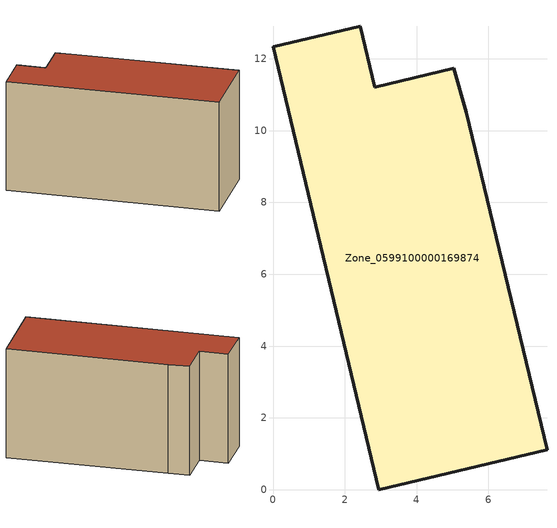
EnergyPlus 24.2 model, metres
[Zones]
Zone_0599100000169874
 floor ground (C_G): 2.95,0 0,12.34 2.43,12.91 2.83,11.21 5.03,11.73 5.38,10.52 7.63,1.12 z0
 wall outside (C_F): 2.83,11.21 2.43,12.91 0,12.34 2.95,0 7.63,1.12 5.38,10.52 5.03,11.73 2.83,11.21 z0:6.85
 roof outside (C_R): 5.38,10.52 5.03,11.73 2.83,11.21 2.43,12.91 0,12.34 2.95,0 7.63,1.12 z6.85
[BUILDING]
Pand.0599100000169874: North Axis=0; Terrain=City; Loads Convergence Tolerance Value=0.04; Temperature Convergence Tolerance Value=0.4; Solar Distribution=FullExterior; Maximum Number of Warmup Days=25; Minimum Number of Warmup Days=1
[Site:Location]
Rotterdam.The.Hague.AP_ZH_NLD Design_Conditions: Latitude=51.96; Longitude=4.45; Time Zone=1; Elevation=-4.5
[SITE:GROUNDTEMPERATURE:BUILDINGSURFACE]
18, 18, 18, 18, 18, 18, 18, 18, 18, 18, 18, 18
[MATERIAL] Thermal Absorptance=0.9; Solar Absorptance=0.7; Visible Absorptance=0.7
Name | Roughness | Thickness | Conductivity | Density | Specific Heat
G.TI.1992-2005 | MediumSmooth | 0.15 | 0.06 | 540 | 1210
F.TI.1992-2005 | Rough | 0.3 | 0.12 | 1920 | 840
R.TI.1992-2005 | MediumRough | 0.2 | 0.08 | 1500 | 1000
[CONSTRUCTION]
C_G: G.TI.1992-2005
C_F: F.TI.1992-2005
C_R: R.TI.1992-2005
[ZONE]
Zone_0599100000169874: Type=1; Multiplier=1; Ceiling Height=Autocalculate; Volume=Autocalculate; Floor Area=autocalculate; Part of Total Floor Area=Yes
[ZONEINFILTRATION:DESIGNFLOWRATE]
Infil_Zone_0599100000169874: Zone or ZoneList or Space or SpaceList=Zone_0599100000169874; Schedule=AlwaysOn; Design Flow Rate Calculation Method=Flow/Area; Flow Rate per Floor Area=0.0015; Constant Term Coefficient=1; Temperature Term Coefficient=0; Velocity Term Coefficient=0; Velocity Squared Term Coefficient=0
[HVACTEMPLATE:ZONE:IDEALLOADSAIRSYSTEM]
Zone_0599100000169874: Maximum Heating Supply Air Temperature=50; Minimum Cooling Supply Air Temperature=13; Maximum Heating Supply Air Humidity Ratio=0.0156; Minimum Cooling Supply Air Humidity Ratio=0.0077; Heating Limit=NoLimit; Cooling Limit=NoLimit; Dehumidification Control Type=ConstantSensibleHeatRatio; Cooling Sensible Heat Ratio=0.7; Dehumidification Setpoint=60; Humidification Control Type=None; Humidification Setpoint=30; Outdoor Air Method=None; Outdoor Air Flow Rate per Person=0.00944; Outdoor Air Flow Rate per Zone Floor Area=0; Outdoor Air Flow Rate per Zone=0; Demand Controlled Ventilation Type=None; Outdoor Air Economizer Type=NoEconomizer; Heat Recovery Type=None; Sensible Heat Recovery Effectiveness=0.7; Latent Heat Recovery Effectiveness=0.65
[ZONECONTROL:THERMOSTAT]
ThermostatControl_Zone_0599100000169874: Zone or ZoneList=Zone_0599100000169874; Control Type Schedule=DualSetpointControlType; Control 1=Thermostat_Zone_0599100000169874; Temperature Difference Between Cutout And Setpoint=0
[THERMOSTATSETPOINT:DUALSETPOINT]
Thermostat_Zone_0599100000169874: Heating Setpoint Temperature Schedule=HeatingSetpoint_Zone_0599100000169874; Cooling Setpoint Temperature Schedule=CoolingSetpoint_Zone_0599100000169874
[SCHEDULE:COMPACT]
HeatingSetpoint_Zone_0599100000169874: Through: 12/31, For: AllDays, Until: 24:00, 21
CoolingSetpoint_Zone_0599100000169874: Through: 12/31, For: AllDays, Until: 24:00, 24
DualSetpointControlType: Through: 12/31, For: AllDays, Until: 24:00, 4
AlwaysOn: Through: 12/31, For: AllDays, Until: 24:00, 1
